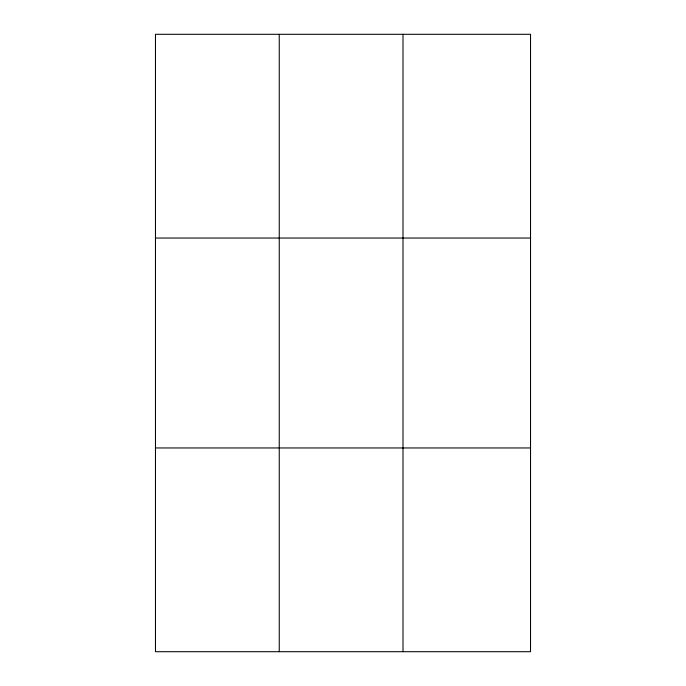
<?xml version="1.0" encoding="UTF-8"?>
<svg xmlns="http://www.w3.org/2000/svg" width="686" height="686" viewBox="0 0 686 686"><rect width="100%" height="100%" fill="white"/><g stroke="black" fill="none" stroke-linecap="round" stroke-linejoin="round"><path stroke-width="1.03" d="M279.245 651.7L279.245 34.3M403.008 651.7L403.008 34.3M155.473 238.042L530.527 238.042M155.473 447.958L530.527 447.958M530.527 641.513L530.527 651.7L155.473 651.7L155.473 34.3L530.527 34.3L530.527 641.513"/></g></svg>
